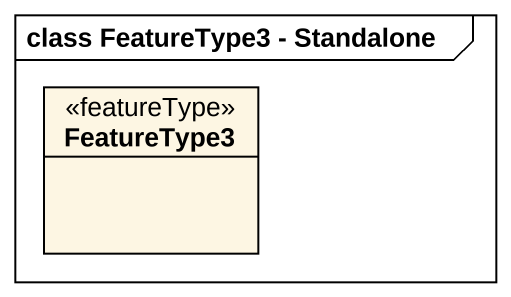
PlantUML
@startuml
mainframe class FeatureType3 - Standalone
hide circle
hide empty members
class FeatureType3 <<featureType>>
@enduml
